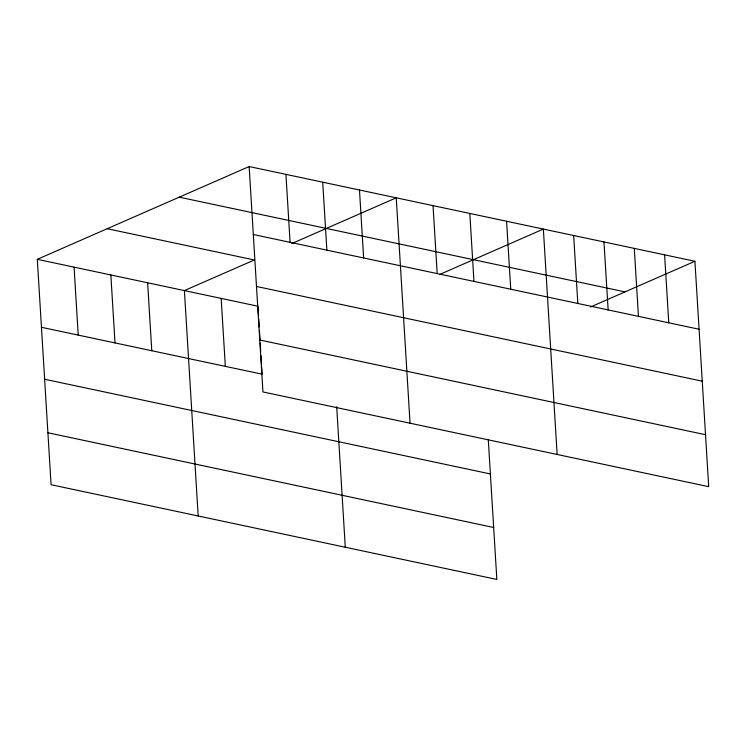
<?xml version="1.0" encoding="UTF-8"?>
<svg xmlns="http://www.w3.org/2000/svg" width="746" height="746" viewBox="0 0 746 746"><rect width="100%" height="100%" fill="white"/><g stroke="black" fill="none" stroke-linecap="round" stroke-linejoin="round"><path stroke-width="1.12" d="M488.313 440.084L496.845 579.446L51.082 484.723L37.3 259.328L249.155 166.554L694.918 261.277L708.7 486.672L262.946 391.948L249.155 166.554M291.891 243.513L396.257 197.811L410.039 423.206M440.037 274.323L543.358 229.078L557.141 454.463M590.552 306.979L694.918 261.277M179.245 197.168L624.999 291.891M253.314 234.514L699.067 329.238M107.21 228.714L254.311 259.972L184.402 290.586L198.184 515.98M256.493 286.464L702.247 381.187M37.3 259.328L257.948 306.224L258.517 315.437M259.767 339.99L705.52 434.713M41.459 327.289L262.107 374.175L261.687 367.265M44.629 379.238L490.392 473.962M47.912 432.764L493.665 527.487M664.602 254.843L668.761 322.794M634.296 248.399L638.445 316.351M603.98 241.956L608.139 309.916M573.665 235.512L577.824 303.473M506.581 221.254L510.74 289.215M469.812 213.44L473.962 281.401M433.034 205.626L437.193 273.586M359.479 189.997L363.638 257.957M336.688 406.747L345.286 547.238M322.71 182.183L326.869 250.143M285.932 174.368L290.091 242.329M258.722 318.887L259.216 326.953M259.431 330.403L259.99 339.626M260.205 343.076L260.699 351.142M260.979 355.749L261.473 363.806M221.17 298.409L225.329 366.361M147.624 282.771L151.783 350.732M110.846 274.957L115.005 342.918M74.078 267.143L78.227 335.103"/></g></svg>
